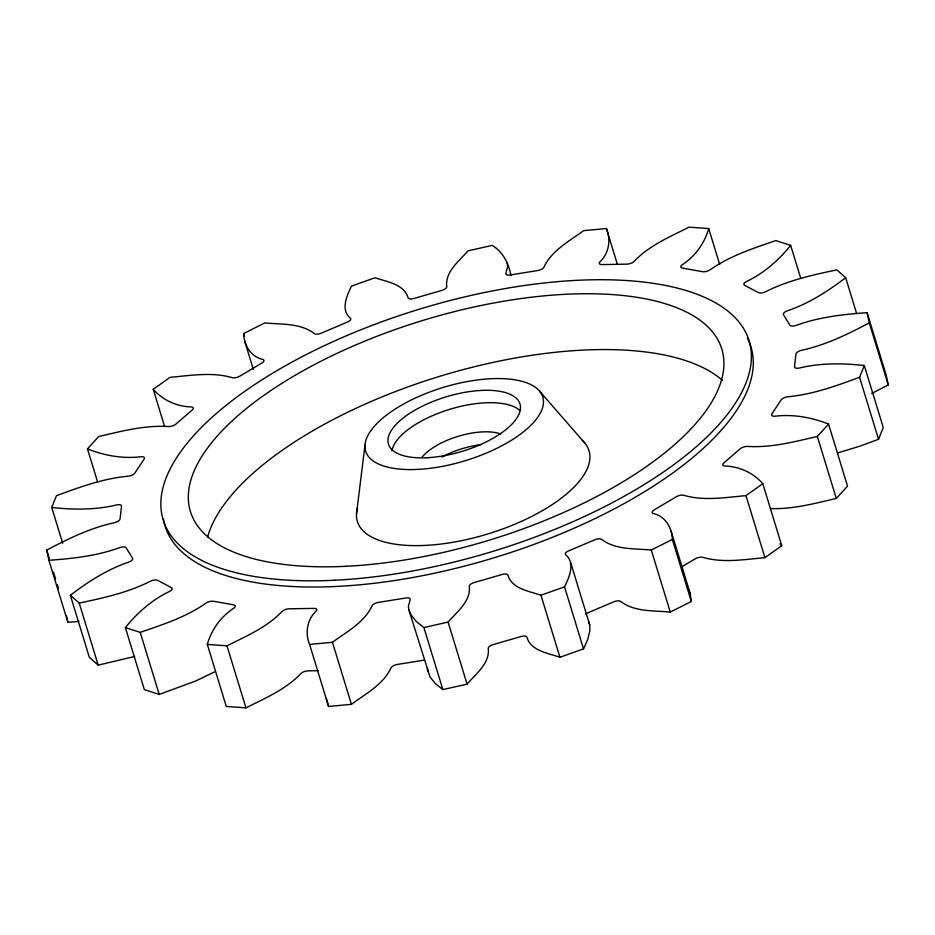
<?xml version="1.0" encoding="UTF-8"?>
<svg xmlns="http://www.w3.org/2000/svg" width="935" height="935" viewBox="0 0 935 935"><rect width="100%" height="100%" fill="white"/><g stroke="black" fill="none" stroke-linecap="round" stroke-linejoin="round"><path stroke-width="1.4" d="M356.504 513.689L364.989 445.165M318.321 670.676L308.328 670.851A5.587 2.314 -17 0 0 300.93 673.516C285.911 689.469 265.166 698.141 245.952 707.853L226.293 706.463L207.325 644.425C211.45 629.559 221.022 616.481 233.96 608.066A5.587 2.314 -17 0 0 233.388 604.828L213.671 601.287A5.587 2.314 -17 0 0 206.051 603.063C186.287 617.053 162.9 624.533 140.238 632.387L125.372 627.584C137.445 612.612 152.253 599.604 169.738 591.341A5.587 2.314 -17 0 0 171.339 587.624L157.781 580.425A5.587 2.314 -17 0 0 150.547 581.149C128.247 592.533 103.563 597.956 79.23 603.075L70.359 595.268C88.229 581.64 107.443 569.286 128.878 562.075A5.587 2.314 -17 0 0 132.513 558.183L126.213 547.898A5.587 2.314 -17 0 0 119.96 547.524C97.217 555.881 72.93 558.616 48.912 560.275L46.75 550.084C68.348 538.654 90.648 527.796 114.678 522.63A5.587 2.314 -17 0 0 120.054 518.878L121.515 506.349A5.587 2.314 -17 0 0 116.758 504.888C95.499 510.089 73.362 509.82 51.741 507.448L56.462 495.702C79.732 487.112 103.411 478.393 128.294 476.195A5.587 2.314 -17 0 0 134.979 472.9L144.095 459.132A5.587 2.314 -17 0 0 141.197 456.724C122.964 458.921 104.439 455.672 87.469 448.87L98.701 436.516C121.597 431.222 144.913 424.981 168.627 426.559A5.587 2.314 -17 0 0 176.072 423.964L192.096 410.091A5.587 2.314 -17 0 0 191.301 406.912C176.82 406.608 162.76 400.215 153.235 389.287L170.065 377.331C190.658 375.531 212.14 371.709 232.406 377.717A5.587 2.314 -17 0 0 240.003 376.045L261.648 363.177A5.587 2.314 -17 0 0 263.015 359.496C250.977 357.018 243.871 345.214 243.684 333.526L264.745 322.937C281.353 324.538 300.486 322.891 314.452 333.643A5.587 2.314 -17 0 0 321.605 333.024L347.107 322.201A5.587 2.314 -17 0 0 350.531 318.321C340.258 310.069 346.873 295.612 351.49 286.11L375.075 277.742C386.751 281.867 404.177 283.983 408.139 297.891A5.587 2.314 -17 0 0 414.252 298.394L441.542 290.493A5.587 2.314 -17 0 0 446.755 286.718C444.861 271.699 459.284 261.087 467.932 250.872L492.137 245.402C503.159 251.854 508.628 263.553 511.024 275.65M507.226 263.238L507.623 266.662L505.858 273.371A5.587 2.314 -17 0 0 510.452 274.937L537.321 270.601A5.587 2.314 -17 0 0 543.889 267.246C551.72 250.428 569.286 241.242 583.58 230.665L606.429 228.549C611.163 239.886 608.942 253.642 599.709 262.069A5.587 2.314 -17 0 0 602.397 264.57L626.672 264.149A5.587 2.314 -17 0 0 634.07 261.484C649.089 245.531 669.834 236.859 689.048 227.147L708.707 228.537C704.581 243.392 695.009 256.482 682.071 264.885A5.587 2.314 -17 0 0 682.644 268.135L702.36 271.664A5.587 2.314 -17 0 0 709.981 269.899C729.744 255.898 753.131 248.429 775.793 240.576L790.659 245.379L800.781 278.466M837.561 452.984L859.861 446.159L878.538 439.298L859.569 377.261L864.302 365.515C842.669 363.131 820.533 362.862 799.273 368.063A5.587 2.314 -17 0 1 794.516 366.613L795.977 354.084A5.587 2.314 -17 0 1 801.353 350.333C825.395 345.167 847.683 334.309 869.281 322.879L867.119 312.676C843.101 314.335 818.815 317.082 796.071 325.438A5.587 2.314 -17 0 1 789.83 325.053L783.518 314.779A5.587 2.314 -17 0 1 787.153 310.887C808.588 303.676 827.802 291.323 845.672 277.695L836.802 269.876C812.468 274.995 787.784 280.43 765.485 291.813A5.587 2.314 -17 0 1 758.25 292.526L744.692 285.327A5.587 2.314 -17 0 1 746.294 281.622C763.778 273.347 778.586 260.351 790.659 245.379M878.538 439.298L883.259 427.552L864.302 365.515M207.325 644.425L226.983 645.816C246.197 636.104 266.942 627.432 281.973 611.478A5.587 2.314 -17 0 1 289.359 608.802L313.634 608.393A5.587 2.314 -17 0 1 316.322 610.894C307.089 619.321 304.868 633.077 309.602 644.414L332.451 642.287C346.745 631.709 364.311 622.523 372.142 605.716A5.587 2.314 -17 0 1 378.71 602.35L405.58 598.026A5.587 2.314 -17 0 1 410.173 599.592L408.408 606.289L408.805 609.713L430.007 676.998L435.324 683.567L442.863 689.598L467.068 684.128C475.716 673.913 490.139 663.301 488.245 648.282A5.587 2.314 -17 0 1 493.458 644.507L520.748 636.606A5.587 2.314 -17 0 1 526.861 637.109C530.823 651.017 548.249 653.133 559.925 657.258L583.51 648.89L564.541 586.853C569.158 577.351 575.773 562.893 565.5 554.642A5.587 2.314 -17 0 1 568.924 550.75L594.426 539.927A5.587 2.314 -17 0 1 601.579 539.32C615.546 550.06 634.678 548.424 651.286 550.025L672.347 539.437C672.16 527.749 665.054 515.933 653.016 513.455A5.587 2.314 -17 0 1 654.383 509.785L676.028 496.906A5.587 2.314 -17 0 1 683.625 495.246C703.891 501.242 725.373 497.42 745.978 495.632L762.796 483.675C753.271 472.748 739.211 466.355 724.73 466.051A5.587 2.314 -17 0 1 723.935 462.872L739.959 448.987A5.587 2.314 -17 0 1 747.404 446.404C771.118 447.982 794.434 441.741 817.33 436.446L828.562 424.093C811.592 417.291 793.079 414.041 774.835 416.239A5.587 2.314 -17 0 1 771.936 413.819L781.052 400.063A5.587 2.314 -17 0 1 787.737 396.756C812.62 394.558 836.299 385.851 859.569 377.261M583.51 648.89L587.764 639.458L589.845 630.751L589.716 624.896L570.759 562.858M770.405 508.546C792.751 509.458 814.689 503.404 836.299 498.484L847.531 486.13L828.562 424.093M408.805 609.713L411.038 614.961L416.356 621.53L423.894 627.549L448.099 622.091C456.759 611.864 471.17 601.252 469.276 586.245A5.587 2.314 -17 0 1 474.489 582.47L501.779 574.569A5.587 2.314 -17 0 1 507.892 575.072C511.854 588.98 529.28 591.095 540.956 595.221L564.541 586.853M681.767 566.82L694.997 558.955A5.587 2.314 -17 0 1 702.594 557.283C722.86 563.291 744.342 559.469 764.935 557.669L781.765 545.713L762.796 483.675M309.602 644.414L328.571 706.451L351.42 704.335C365.714 693.758 383.28 684.572 391.11 667.754A5.587 2.314 -17 0 1 397.679 664.399L424.548 660.063M214.454 671.961L195.731 680.996L159.207 694.424L144.341 689.621L125.372 627.584M871.712 393.483L888.25 384.916L886.088 374.725L867.119 312.676M585.567 614.061A5.587 2.314 -17 0 1 587.893 612.799L613.395 601.976A5.587 2.314 -17 0 1 620.548 601.357C634.514 612.109 653.647 610.462 670.255 612.063L691.316 601.474L690.1 593.211L671.131 531.162M134.652 656.475L98.198 665.124L89.328 657.305L70.359 595.268M48.912 560.275L67.881 622.324L78.984 621.436M779.883 543.878L781.765 545.713M539.565 391.134L584.796 443.038M687.435 587.11L690.1 593.211M588.699 621.646L589.716 624.896M869.281 322.879L888.25 384.916M845.672 277.695L856.635 313.541M817.33 436.446L836.299 498.484M708.707 228.537L719.658 264.383M745.978 495.632L764.935 557.669M606.429 228.549L617.392 264.395M672.347 539.437L691.316 601.474M651.286 550.025L670.255 612.063M540.956 595.221L559.925 657.258M448.099 622.091L467.068 684.128M423.894 627.549L442.863 689.598M243.684 333.526L244.526 336.284M244.9 341.789L253.327 369.372M332.451 642.287L351.42 704.335M153.235 389.287L164.607 426.512M226.983 645.816L245.952 707.853M87.469 448.87L97.591 481.957M140.238 632.387L159.207 694.424M51.741 507.448L62.692 543.293M79.23 603.075L98.198 665.124M46.75 550.084L49.274 558.359M53.494 572.138L55.597 579.034M57.292 584.55L58.554 588.688M326.338 698.468L328.571 706.451M66.525 615.943L67.881 622.324M427.377 668.338L427.774 671.762M747.439 338.248A306.329 126.541 -17 0 1 497.443 556.746A306.329 126.541 -17 0 1 163.438 518.983M207.57 537.216A277.835 114.771 -17 0 1 440.327 376.139A277.835 114.771 -17 0 1 722.486 380.405M582.318 440.443A121.106 50.034 -17 0 1 486.247 534.434A121.106 50.034 -17 0 1 357.579 507.787M391.929 450.81A68.746 28.401 -17 0 1 448.449 409.717A68.746 28.401 -17 0 1 519.965 410.558M422.059 457.168A47.369 19.565 -17 0 1 500.739 433.969M442.01 457.016A47.369 19.565 -17 0 1 480.625 444.779M335.069 580.226A306.329 126.541 -17 0 0 749.882 343.694A306.329 126.541 -17 0 0 283.41 366.894A306.329 126.541 -17 0 0 335.069 580.226M346.336 566.283A277.835 114.771 -17 0 0 722.556 351.747A277.835 114.771 -17 0 0 299.469 372.796A277.835 114.771 -17 0 0 346.336 566.283M427.061 457.729A68.746 28.401 -17 0 0 520.152 404.645A68.746 28.401 -17 0 0 415.467 409.846A68.746 28.401 -17 0 0 427.061 457.729M417.629 469.405A92.612 38.253 -17 0 0 543.036 397.901A92.612 38.253 -17 0 0 402.003 404.913A92.612 38.253 -17 0 0 417.629 469.405"/></g></svg>
